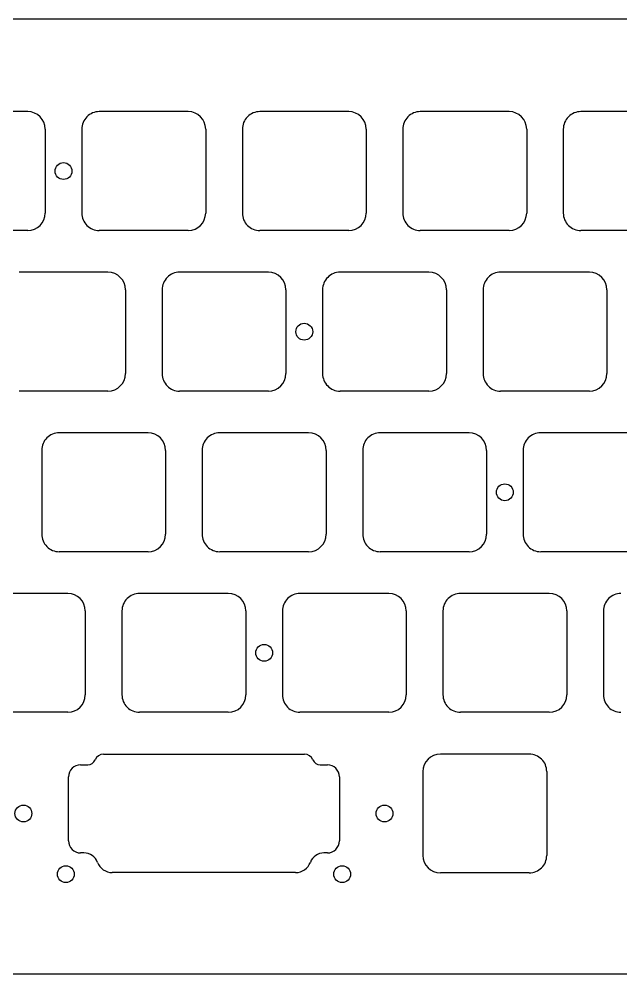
# Model space of a CAD drawing. Header units: millimetres. Extents: x -10 to 277, y -95 to 18.
# Drawn here: x 61.4 to 132.8, y -95.2 to 18 of the extents above; entities that cross this region are included whole.
import ezdxf

# ---------------------------------------------------------------- set-up
doc = ezdxf.new("R2010")
doc.units = ezdxf.units.MM
doc.header["$MEASUREMENT"] = 0
doc.layers.add('Edge.Cuts', color=53, linetype='CONTINUOUS')

msp = doc.modelspace()

# ---------------------------------------------------------------- linework, layer by layer
at = {"layer": 'Edge.Cuts', "linetype": 'Continuous'}
for p, q in [((209.475, 18.026), (57.225, 18.026)), ((62.425, 7.05), (51.875, 7.05)), ((81.475, 7.05), (70.925, 7.05)), ((100.525, 7.05), (89.975, 7.05)), ((119.575, 7.05), (109.025, 7.05)), ((138.625, 7.05), (128.075, 7.05)), ((64.5, 4.975), (64.5, -4.975)), ((68.85, 4.975), (68.85, -4.975)), ((83.55, 4.975), (83.55, -4.975)), ((87.9, 4.975), (87.9, -4.975)), ((102.6, 4.975), (102.6, -4.975)), ((106.95, 4.975), (106.95, -4.975)), ((121.65, 4.975), (121.65, -4.975)), ((126, 4.975), (126, -4.975)), ((62.425, -7.05), (51.875, -7.05)), ((81.475, -7.05), (70.925, -7.05)), ((100.525, -7.05), (89.975, -7.05)), ((119.575, -7.05), (109.025, -7.05)), ((138.625, -7.05), (128.075, -7.05)), ((71.95, -12), (61.4, -12)), ((91, -12), (80.45, -12)), ((110.05, -12), (99.5, -12)), ((129.1, -12), (118.55, -12)), ((74.025, -14.075), (74.025, -24.025)), ((78.375, -14.075), (78.375, -24.025)), ((93.075, -14.075), (93.075, -24.025)), ((97.425, -14.075), (97.425, -24.025)), ((112.125, -14.075), (112.125, -24.025)), ((116.475, -14.075), (116.475, -24.025)), ((131.175, -14.075), (131.175, -24.025)), ((71.95, -26.1), (61.4, -26.1)), ((91, -26.1), (80.45, -26.1)), ((110.05, -26.1), (99.5, -26.1)), ((129.1, -26.1), (118.55, -26.1)), ((76.7125, -31.05), (66.1625, -31.05)), ((95.7625, -31.05), (85.2125, -31.05)), ((114.8125, -31.05), (104.2625, -31.05)), ((133.8625, -31.05), (123.3125, -31.05)), ((64.0875, -33.125), (64.0875, -43.075)), ((78.7875, -33.125), (78.7875, -43.075)), ((83.1375, -33.125), (83.1375, -43.075)), ((97.8375, -33.125), (97.8375, -43.075)), ((102.1875, -33.125), (102.1875, -43.075)), ((116.8875, -33.125), (116.8875, -43.075)), ((121.2375, -33.125), (121.2375, -43.075)), ((76.7125, -45.15), (66.1625, -45.15)), ((95.7625, -45.15), (85.2125, -45.15)), ((114.8125, -45.15), (104.2625, -45.15)), ((133.8625, -45.15), (123.3125, -45.15)), ((67.1875, -50.1), (56.6375, -50.1)), ((86.2375, -50.1), (75.6875, -50.1)), ((105.2875, -50.1), (94.7375, -50.1)), ((124.3375, -50.1), (113.7875, -50.1)), ((69.2625, -52.175), (69.2625, -62.125)), ((73.6125, -52.175), (73.6125, -62.125)), ((88.3125, -52.175), (88.3125, -62.125)), ((92.6625, -52.175), (92.6625, -62.125)), ((107.3625, -52.175), (107.3625, -62.125)), ((111.7125, -52.175), (111.7125, -62.125)), ((126.4125, -52.175), (126.4125, -62.125)), ((130.7625, -52.175), (130.7625, -62.125)), ((67.1875, -64.2), (56.6375, -64.2)), ((86.2375, -64.2), (75.6875, -64.2)), ((105.2875, -64.2), (94.7375, -64.2)), ((124.3375, -64.2), (113.7875, -64.2)), ((71.41593, -69.1724), (95.27117, -69.1724)), ((121.95625, -69.15), (111.406249, -69.15)), ((68.69311, -70.42456), (69.55872, -70.42456)), ((97.12838, -70.42456), (97.99399, -70.42456)), ((109.33125, -71.225), (109.33125, -81.175001)), ((124.03125, -71.225), (124.03125, -81.175)), ((67.26811, -79.45044), (67.26811, -71.84956)), ((99.41899, -71.84956), (99.41899, -79.45044)), ((69.09715, -80.87544), (68.69311, -80.87544)), ((97.99399, -80.87544), (97.58995, -80.87544)), ((94.21905, -83.21191), (72.46805, -83.21191)), ((121.95625, -83.25), (111.40625, -83.25)), ((52.325, -95.226), (214.375, -95.226))]:
    msp.add_line(p, q, dxfattribs=at)
at = {"layer": 'Edge.Cuts'}
for centre in [(66.675, 0), (95.25, -19.05), (119.0625, -38.1), (90.4875, -57.15), (61.9125, -76.2), (104.775, -76.2), (66.94375, -83.4), (99.74375, -83.4)]:
    msp.add_circle(centre, 1, dxfattribs=at)
for centre, radius, start, end in [((62.424972, 4.974985), 2.075015, 0.00041418, 89.99922686), ((70.924972, 4.974985), 2.074972, 89.99922686, 179.99958581), ((81.474972, 4.974985), 2.075015, 0.00041418, 89.99922686), ((89.974972, 4.974985), 2.074972, 89.99922686, 179.99958581), ((100.524972, 4.974985), 2.075015, 0.00041418, 89.99922686), ((109.024972, 4.974985), 2.074972, 89.99922686, 179.99958581), ((119.574972, 4.974985), 2.075015, 0.00041418, 89.99922686), ((128.074972, 4.974985), 2.074972, 89.99922686, 179.99958581), ((62.424972, -4.975015), 2.075028, 270.00077315, 0.00041418), ((70.924972, -4.975015), 2.074985, 179.99958581, 270.00077315), ((81.474972, -4.975015), 2.075028, 270.00077315, 0.00041418), ((89.974972, -4.975015), 2.074985, 179.99958581, 270.00077315), ((100.524972, -4.975015), 2.075028, 270.00077315, 0.00041418), ((109.024972, -4.975015), 2.074985, 179.99958581, 270.00077315), ((119.574972, -4.975015), 2.075028, 270.00077315, 0.00041418), ((128.074972, -4.975015), 2.074985, 179.99958581, 270.00077315), ((71.949972, -14.075015), 2.075015, 0.00041418, 89.99922686), ((80.449972, -14.075015), 2.074972, 89.99922686, 179.99958581), ((90.999972, -14.075015), 2.075015, 0.00041418, 89.99922686), ((99.499972, -14.075015), 2.074972, 89.99922686, 179.99958581), ((110.049972, -14.075015), 2.075015, 0.00041418, 89.99922686), ((118.549972, -14.075015), 2.074972, 89.99922686, 179.99958581), ((129.099972, -14.075015), 2.075015, 0.00041418, 89.99922686), ((71.949972, -24.025015), 2.075028, 270.00077315, 0.00041418), ((80.449972, -24.025015), 2.074985, 179.99958581, 270.00077315), ((90.999972, -24.025015), 2.075028, 270.00077315, 0.00041418), ((99.499972, -24.025015), 2.074985, 179.99958581, 270.00077315), ((110.049972, -24.025015), 2.075028, 270.00077315, 0.00041418), ((118.549972, -24.025015), 2.074985, 179.99958581, 270.00077315), ((129.099972, -24.025015), 2.075028, 270.00077315, 0.00041418), ((66.162472, -33.125015), 2.074972, 89.99922686, 179.99958581), ((76.712472, -33.125015), 2.075015, 0.00041418, 89.99922686), ((85.212472, -33.125015), 2.074972, 89.99922686, 179.99958581), ((95.762472, -33.125015), 2.075015, 0.00041418, 89.99922686), ((104.262472, -33.125015), 2.074972, 89.99922686, 179.99958581), ((114.812472, -33.125015), 2.075015, 0.00041418, 89.99922686), ((123.312472, -33.125015), 2.074972, 89.99922686, 179.99958581), ((66.162472, -43.075015), 2.074985, 179.99958581, 270.00077315), ((76.712472, -43.075015), 2.075028, 270.00077315, 0.00041418), ((85.212472, -43.075015), 2.074985, 179.99958581, 270.00077315), ((95.762472, -43.075015), 2.075028, 270.00077315, 0.00041418), ((104.262472, -43.075015), 2.074985, 179.99958581, 270.00077315), ((114.812472, -43.075015), 2.075028, 270.00077315, 0.00041418), ((123.312472, -43.075015), 2.074985, 179.99958581, 270.00077315), ((67.187472, -52.175015), 2.075015, 0.00041418, 89.99922686), ((75.687472, -52.175015), 2.074972, 89.99922686, 179.99958581), ((86.237472, -52.175015), 2.075015, 0.00041418, 89.99922686), ((94.737472, -52.175015), 2.074972, 89.99922686, 179.99958581), ((105.287472, -52.175015), 2.075015, 0.00041418, 89.99922686), ((113.787472, -52.175015), 2.074972, 89.99922686, 179.99958581), ((124.337472, -52.175015), 2.075015, 0.00041418, 89.99922686), ((132.837472, -52.175015), 2.074972, 89.99922686, 179.99958581), ((67.187472, -62.125015), 2.075028, 270.00077315, 0.00041418), ((75.687472, -62.125015), 2.074985, 179.99958581, 270.00077315), ((86.237472, -62.125015), 2.075028, 270.00077315, 0.00041418), ((94.737472, -62.125015), 2.074985, 179.99958581, 270.00077315), ((105.287472, -62.125015), 2.075028, 270.00077315, 0.00041418), ((113.787472, -62.125015), 2.074985, 179.99958581, 270.00077315), ((124.337472, -62.125015), 2.075028, 270.00077315, 0.00041418), ((132.837472, -62.125015), 2.074985, 179.99958581, 270.00077315), ((69.55872, -69.49615), 0.928411, 270, 337.97729805), ((71.41595, -70.2474), 1.075006, 90.00106597, 157.97610066), ((95.27115, -70.2474), 1.075, 22.02389934, 89.99893403), ((97.12835, -69.4961), 0.92846, 202.02625676, 270.00185132), ((111.4063, -71.225), 2.07505, 90.0014082, 180), ((121.9563, -71.225), 2.075, 0, 90.00138062), ((68.69311, -71.84956), 1.425, 90, 180), ((97.99399, -71.84956), 1.425, 0, 90), ((68.69311, -79.45044), 1.425, 180, 270), ((97.99395, -79.4504), 1.42504, 270.00160826, 359.99839174), ((69.09716, -82.60037), 1.72493, 20.54597615, 90.00033216), ((97.58995, -82.6004), 1.724938, 90, 159.45340178), ((111.4063, -81.175), 2.075, 180.00002761, 269.99861938), ((121.9563, -81.175), 2.07495, 269.99861935, 0), ((72.46806, -81.33696), 1.87495, 200.54592343, 269.99969441), ((94.21905, -81.337), 1.874943, 270, 339.45493501)]:
    msp.add_arc(centre, radius, start, end, dxfattribs=at)

doc.saveas('drawing.dxf')
